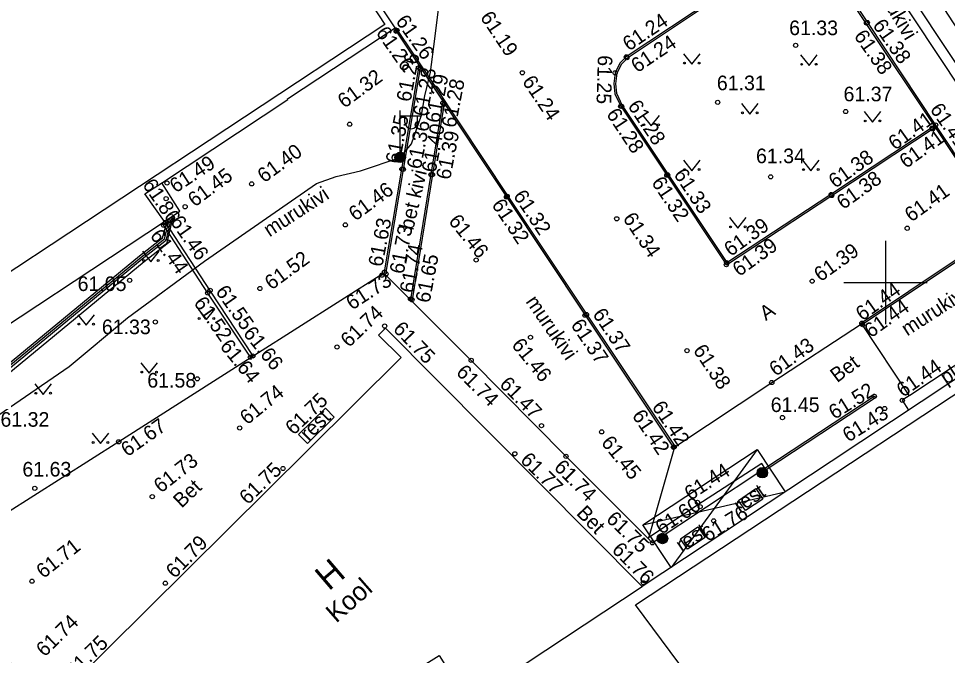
# Model space of a CAD drawing. Extents: x 634915 to 636012, y 6468014 to 6469078.
# Drawn here: x 635258.46 to 635302.97, y 6468532.12 to 6468562.65 of the extents above; entities that cross this region are included whole.
import ezdxf

# ---------------------------------------------------------------- set-up
doc = ezdxf.new("R2010")
doc.units = 0
for name, color, linetype in [('AED', 7, 'Continuous'), ('HALJASTUS', 7, 'Continuous'), ('HOONE', 7, 'Continuous'), ('HOONEDET', 7, 'Continuous'), ('KORGUS-EH2000', 7, 'Continuous'), ('MOOTPIIR', 7, 'Continuous'), ('MPKAABEL', 7, 'Continuous'), ('POST', 7, 'Continuous'), ('RAJATIS', 7, 'Continuous'), ('SITRASS', 7, 'Continuous'), ('TEE', 7, 'Continuous'), ('TTRASS', 7, 'Continuous'), ('VORK', 7, 'Continuous'), ('VTRASS', 7, 'Continuous')]:
    doc.layers.add(name, color=color, linetype=linetype)

msp = doc.modelspace()

# ---------------------------------------------------------------- linework, layer by layer
at = {"layer": 'AED'}
msp.add_line((635294.219, 6468541.098), (635299.462, 6468544.542), dxfattribs=at)
at = {"layer": 'HALJASTUS'}
for p, q in [((635290.313, 6468560.968), (635290.718, 6468560.463)), ((635290.718, 6468560.463), (635291.113, 6468560.968)), ((635295.928, 6468560.908), (635296.333, 6468560.403)), ((635296.333, 6468560.403), (635296.728, 6468560.908)), ((635293.091, 6468558.578), (635293.496, 6468558.073)), ((635293.496, 6468558.073), (635293.891, 6468558.578)), ((635288.371, 6468558.011), (635288.776, 6468557.506)), ((635288.776, 6468557.506), (635289.171, 6468558.011)), ((635298.975, 6468558.19), (635299.38, 6468557.685)), ((635299.38, 6468557.685), (635299.775, 6468558.19)), ((635290.313, 6468555.86), (635290.718, 6468555.355)), ((635290.718, 6468555.355), (635291.113, 6468555.86)), ((635296.018, 6468555.86), (635296.423, 6468555.355)), ((635296.423, 6468555.355), (635296.818, 6468555.86)), ((635292.523, 6468553.112), (635292.928, 6468552.607)), ((635292.928, 6468552.607), (635293.323, 6468553.112)), ((635264.402, 6468551.5), (635264.807, 6468550.995)), ((635264.807, 6468550.995), (635265.202, 6468551.5)), ((635267.06, 6468548.722), (635267.465, 6468548.217)), ((635267.465, 6468548.217), (635267.86, 6468548.722)), ((635261.296, 6468548.453), (635261.701, 6468547.948)), ((635261.701, 6468547.948), (635262.096, 6468548.453)), ((635264.312, 6468546.153), (635264.717, 6468545.648)), ((635264.717, 6468545.648), (635265.112, 6468546.153)), ((635259.235, 6468545.138), (635259.64, 6468544.633)), ((635259.64, 6468544.633), (635260.035, 6468545.138)), ((635261.982, 6468542.778), (635262.387, 6468542.273)), ((635262.387, 6468542.273), (635262.782, 6468542.778))]:
    msp.add_line(p, q, dxfattribs=at)
for centre, radius in [((635290.365, 6468560.518), 0.0428), ((635291.065, 6468560.518), 0.0452), ((635295.98, 6468560.458), 0.0428), ((635296.68, 6468560.458), 0.0452), ((635293.143, 6468558.129), 0.0428), ((635293.843, 6468558.129), 0.0452), ((635288.423, 6468557.561), 0.0428), ((635289.123, 6468557.561), 0.0452), ((635299.027, 6468557.74), 0.0428), ((635299.727, 6468557.74), 0.0452), ((635290.365, 6468555.411), 0.0428), ((635291.065, 6468555.411), 0.0452), ((635296.07, 6468555.411), 0.0428), ((635296.77, 6468555.411), 0.0452), ((635292.575, 6468552.663), 0.0428), ((635293.275, 6468552.663), 0.0452), ((635264.454, 6468551.05), 0.0428), ((635265.154, 6468551.05), 0.0452), ((635267.112, 6468548.272), 0.0428), ((635267.812, 6468548.272), 0.0452), ((635261.348, 6468548.003), 0.0428), ((635262.048, 6468548.003), 0.0452), ((635264.364, 6468545.703), 0.0428), ((635265.064, 6468545.703), 0.0452), ((635259.287, 6468544.688), 0.0428), ((635259.987, 6468544.688), 0.0452), ((635262.034, 6468542.328), 0.0428), ((635262.734, 6468542.328), 0.0452)]:
    msp.add_circle(centre, radius, dxfattribs=at)
at = {"layer": 'HOONE'}
for points in [[(635234.467, 6468552.969), (635233.544, 6468552.369), (635242.163, 6468539.456), (635254.173, 6468547.373), (635255.04, 6468546.047), (635265.446, 6468552.929), (635264.518, 6468554.242), (635265.354, 6468554.798), (635271.37, 6468558.768), (635271.344, 6468558.804), (635276.504, 6468562.214), (635267.85, 6468575.254), (635265.605, 6468573.763)], [(635301.732, 6468569.55), (635298.573, 6468567.505), (635298.889, 6468567.007), (635299.016, 6468567.088), (635310.338, 6468549.999), (635297.393, 6468541.42), (635288.343, 6468535.421), (635276.039, 6468547.804), (635275.708, 6468547.467), (635276.788, 6468546.395), (635272.314, 6468541.963), (635260.809, 6468530.527), (635259.75, 6468531.611), (635259.376, 6468531.265), (635266.225, 6468524.384), (635258.649, 6468519.378), (635255.336, 6468524.393), (635246.22, 6468518.321), (635236.07, 6468511.573), (635243.423, 6468500.476), (635261.857, 6468512.643), (635265.135, 6468507.649), (635297.189, 6468528.897)], [(635265.446, 6468552.929), (635266.189, 6468553.421), (635265.329, 6468554.782)], [(635294.219, 6468541.098), (635299.462, 6468544.542), (635299.517, 6468544.467), (635294.273, 6468541.015), (635294.219, 6468541.098)], [(635289.724, 6468536.336), (635288.376, 6468538.377), (635293.854, 6468541.994), (635295.195, 6468539.963)], [(635288.61, 6468537.734), (635288.824, 6468537.519), (635291.423, 6468539.248), (635294.219, 6468541.098), (635294.07, 6468541.326), (635291.23, 6468539.481), (635288.61, 6468537.734)]]:
    msp.add_lwpolyline(points, dxfattribs=at)
at = {"layer": 'HOONEDET'}
for p, q in [((635293.854, 6468541.994), (635289.724, 6468536.336)), ((635288.376, 6468538.377), (635295.195, 6468539.963))]:
    msp.add_line(p, q, dxfattribs=at)
for points in [[(635301.175, 6468569.835), (635298.849, 6468568.335), (635297.993, 6468567.734), (635303.622, 6468559.212), (635309.61, 6468550.167), (635301.161, 6468544.581), (635301.132, 6468544.569)], [(635266.225, 6468524.384), (635278.617, 6468532.116), (635279.996, 6468529.903), (635288.343, 6468535.421)]]:
    msp.add_lwpolyline(points, dxfattribs=at)
at = {"layer": 'KORGUS-EH2000'}
for centre in [(635299.085, 6468562.442), (635299.13, 6468562.458), (635276.557, 6468562.042), (635276.591, 6468562.081), (635295.691, 6468561.365), (635287.58, 6468560.813), (635287.607, 6468560.773), (635277.647, 6468560.299), (635277.708, 6468560.232), (635282.598, 6468560.051), (635287.042, 6468560.05), (635278.792, 6468558.598), (635278.85, 6468558.536), (635287.31, 6468558.444), (635287.358, 6468558.442), (635291.96, 6468558.636), (635298.088, 6468558.194), (635274.324, 6468557.586), (635302.237, 6468557.398), (635302.259, 6468557.36), (635302.399, 6468557.545), (635276.826, 6468555.431), (635276.895, 6468555.428), (635278.225, 6468555.17), (635278.292, 6468555.172), (635289.518, 6468555.136), (635289.559, 6468555.158), (635265.57, 6468554.764), (635269.63, 6468554.726), (635294.493, 6468555.063), (635297.394, 6468554.214), (635265.531, 6468554.015), (635281.838, 6468554.1), (635281.873, 6468554.131), (635297.422, 6468554.167), (635266.441, 6468553.629), (635287.122, 6468553.052), (635265.418, 6468552.738), (635265.492, 6468552.872), (635274.121, 6468552.76), (635301.038, 6468552.598), (635280.387, 6468551.076), (635292.375, 6468550.85), (635292.386, 6468550.945), (635275.873, 6468550.351), (635275.997, 6468550.503), (635276.069, 6468550.406), (635263.782, 6468550.099), (635296.485, 6468550.061), (635267.525, 6468549.493), (635267.638, 6468549.62), (635270.025, 6468549.71), (635277.243, 6468549.21), (635277.313, 6468549.168), (635285.604, 6468548.43), (635285.672, 6468548.462), (635265.017, 6468548.106), (635298.867, 6468548.044), (635276.001, 6468547.908), (635298.898, 6468547.976), (635282.99, 6468547.367), (635273.718, 6468546.905), (635290.489, 6468546.728), (635269.568, 6468546.417), (635269.687, 6468546.474), (635280.15, 6468546.263), (635267.03, 6468545.38), (635294.548, 6468545.2), (635299.462, 6468544.542), (635300.804, 6468544.349), (635299.955, 6468543.954), (635283.516, 6468543.135), (635295.061, 6468543.521), (635269.058, 6468543.023), (635286.402, 6468542.835), (635263.262, 6468542.362), (635282.24, 6468541.787), (635289.832, 6468542.102), (635289.872, 6468542.114), (635284.69, 6468541.665), (635271.132, 6468541.08), (635259.239, 6468540.131), (635264.867, 6468539.729), (635290.989, 6468539.457), (635291.119, 6468539.253), (635291.765, 6468538.571), (635288.824, 6468537.519), (635259.104, 6468535.675), (635265.497, 6468535.58), (635288.397, 6468535.602)]:
    msp.add_circle(centre, 0.1, dxfattribs=at)
at = {"layer": 'MOOTPIIR'}
msp.add_lwpolyline([(635294.203, 6468526.213), (635288.025, 6468534.538), (635311.382, 6468549.95), (635300.392, 6468566.862), (635301.175, 6468569.835), (635297.221, 6468573.203), (635284.883, 6468590.021), (635282.32, 6468588.286), (635282.066, 6468588.062), (635281.26, 6468584.269), (635274.465, 6468579.759), (635267.558, 6468575.286), (635276.01, 6468562.368), (635242.378, 6468540.146)], dxfattribs=at)
at = {"layer": 'MPKAABEL'}
for points in [[(635254.346, 6468541.476), (635260.893, 6468545.977), (635263.683, 6468548.297), (635267.375, 6468551.02), (635272.741, 6468554.751), (635273.683, 6468555.086), (635274.838, 6468555.355), (635276.743, 6468555.994), (635277.294, 6468556.644), (635277.77, 6468558.014), (635277.931, 6468558.939), (635278.195, 6468560.079), (635278.401, 6468561.687), (635278.823, 6468565.035), (635279.099, 6468568.337), (635278.85, 6468569.484), (635279.062, 6468570.456), (635279.529, 6468574.691), (635280.091, 6468578.625), (635280.991, 6468583.527)], [(635255.04, 6468473.91), (635255.69, 6468475.97), (635255.6, 6468476.59), (635253.38, 6468479.67), (635250.85, 6468482.87), (635250.7, 6468483.29), (635251.49, 6468488.32), (635251.47, 6468488.71), (635247.78, 6468493.77), (635244.056, 6468498.048), (635242.479, 6468499.896), (635232.683, 6468514.682), (635235.941, 6468520.752), (635239.969, 6468527.762), (635242.26, 6468531.58), (635246.622, 6468537.214), (635251.569, 6468541.095), (635256.084, 6468544.413), (635264.341, 6468551.217), (635265.452, 6468552.094), (635265.708, 6468553.102)]]:
    msp.add_lwpolyline(points, dxfattribs=at)
at = {"layer": 'POST'}
for p, q in [((635276.743, 6468556.244), (635276.743, 6468558.244)), ((635276.743, 6468557.994), (635277.743, 6468557.994)), ((635276.97, 6468557.673), (635276.97, 6468557.994)), ((635277.582, 6468557.673), (635277.582, 6468557.994)), ((635276.743, 6468555.994), (635276.743, 6468555.994))]:
    msp.add_line(p, q, dxfattribs=at)
for centre, radius in [((635276.743, 6468555.994), 0.25), ((635276.743, 6468555.994), 0.225), ((635276.743, 6468555.994), 0.2), ((635276.743, 6468555.994), 0.175), ((635276.743, 6468555.994), 0.15), ((635276.743, 6468555.994), 0.125), ((635276.743, 6468555.994), 0.1), ((635276.743, 6468555.994), 0.075), ((635276.743, 6468555.994), 0.05), ((635276.743, 6468555.994), 0.025), ((635294.097, 6468540.875), 0.25), ((635294.097, 6468540.875), 0.225), ((635294.097, 6468540.875), 0.2), ((635294.097, 6468540.875), 0.175), ((635294.097, 6468540.875), 0.15), ((635294.097, 6468540.875), 0.125), ((635294.097, 6468540.875), 0.1), ((635294.097, 6468540.875), 0.075), ((635294.097, 6468540.875), 0.05), ((635294.097, 6468540.875), 0.025), ((635289.312, 6468537.725), 0.25), ((635289.312, 6468537.725), 0.225), ((635289.312, 6468537.725), 0.2), ((635289.312, 6468537.725), 0.175), ((635289.312, 6468537.725), 0.15), ((635289.312, 6468537.725), 0.125), ((635289.312, 6468537.725), 0.1), ((635289.312, 6468537.725), 0.075), ((635289.312, 6468537.725), 0.05), ((635289.312, 6468537.725), 0.025)]:
    msp.add_circle(centre, radius, dxfattribs=at)
msp.add_arc((635277.276, 6468557.673), 0.306, 180, 0, dxfattribs=at)
at = {"layer": 'RAJATIS'}
msp.add_lwpolyline([(635271.872, 6468542.707), (635273.163, 6468543.977), (635273.59, 6468543.537), (635272.312, 6468542.271)], close=True, dxfattribs=at)
for points in [[(635292.954, 6468539.548), (635293.789, 6468540.12), (635294.127, 6468539.609), (635293.296, 6468539.068), (635292.954, 6468539.548)], [(635290.174, 6468537.715), (635291.008, 6468538.279), (635291.353, 6468537.766), (635290.515, 6468537.205), (635290.174, 6468537.715)]]:
    msp.add_lwpolyline(points, dxfattribs=at)
at = {"layer": 'SITRASS'}
msp.add_lwpolyline([(635224.044, 6468508.941), (635224.87, 6468509.45), (635228.5, 6468511.75), (635232.15, 6468514.14), (635232.594, 6468514.815), (635235.781, 6468520.732), (635239.91, 6468527.841), (635242.176, 6468531.627), (635246.566, 6468537.3), (635251.523, 6468541.168), (635256.049, 6468544.511), (635264.253, 6468551.281), (635265.351, 6468552.136), (635265.621, 6468553.045)], dxfattribs=at)
at = {"layer": 'TEE'}
for points in [[(635298.004, 6468567.697), (635297.96, 6468567.764), (635296.258, 6468566.631), (635291.864, 6468563.68), (635287.58, 6468560.813), (635287.276, 6468560.511), (635287.042, 6468560.05), (635286.98, 6468559.53), (635287.029, 6468559.047), (635287.31, 6468558.444), (635289.518, 6468555.136), (635292.375, 6468550.85), (635297.422, 6468554.167), (635302.375, 6468557.437)], [(635298.004, 6468567.697), (635296.302, 6468566.564), (635291.909, 6468563.614), (635287.631, 6468560.751), (635287.342, 6468560.463), (635287.12, 6468560.026), (635287.06, 6468559.529), (635287.107, 6468559.069), (635287.38, 6468558.483), (635289.585, 6468555.18), (635292.397, 6468550.961), (635297.378, 6468554.234), (635302.331, 6468557.503)], [(635296.303, 6468566.565), (635299.063, 6468562.414), (635302.332, 6468557.501), (635305.61, 6468552.564), (635298.854, 6468548.042), (635298.898, 6468547.976)], [(635296.369, 6468566.609), (635299.13, 6468562.458), (635302.399, 6468557.545), (635305.721, 6468552.542), (635298.898, 6468547.976)], [(635276.461, 6468562.186), (635278.305, 6468559.414), (635281.838, 6468554.1), (635285.604, 6468548.43), (635289.832, 6468542.102), (635289.899, 6468542.146)], [(635276.504, 6468562.214), (635276.528, 6468562.23), (635278.372, 6468559.458), (635281.905, 6468554.144), (635285.671, 6468548.474), (635289.899, 6468542.146)], [(635276.076, 6468550.49), (635275.997, 6468550.503), (635276.826, 6468555.431), (635277.661, 6468560.382)], [(635276.076, 6468550.49), (635276.905, 6468555.418), (635277.726, 6468560.285)], [(635278.793, 6468558.68), (635278.213, 6468555.185), (635277.234, 6468549.181), (635277.313, 6468549.168)], [(635278.858, 6468558.583), (635278.292, 6468555.172), (635277.313, 6468549.168)], [(635269.568, 6468546.417), (635267.525, 6468549.493), (635265.34, 6468552.859)], [(635269.568, 6468546.417), (635269.693, 6468546.5), (635267.65, 6468549.575), (635265.465, 6468552.942)], [(635288.61, 6468537.734), (635284.69, 6468541.665), (635280.15, 6468546.263), (635275.956, 6468550.451), (635269.789, 6468546.515), (635263.262, 6468542.362), (635257.836, 6468538.91), (635253.658, 6468536.261), (635253.644, 6468536.188), (635256.565, 6468533.286), (635258.892, 6468530.944)], [(635288.654, 6468537.763), (635289.897, 6468542.115), (635294.548, 6468545.2), (635298.845, 6468548.02), (635301.132, 6468544.569), (635300.804, 6468544.349), (635301.104, 6468543.879)]]:
    msp.add_lwpolyline(points, dxfattribs=at)
at = {"layer": 'TTRASS'}
msp.add_lwpolyline([(635265.786, 6468553.154), (635265.53, 6468552.071), (635265.463, 6468551.967), (635264.391, 6468551.119), (635256.142, 6468544.329), (635251.622, 6468540.99), (635246.696, 6468537.115), (635242.36, 6468531.58), (635240.055, 6468527.701), (635236.025, 6468520.66), (635232.827, 6468514.687), (635235.258, 6468510.996), (635242.61, 6468499.933), (635244.187, 6468498.048), (635253.285, 6468503.704), (635253.801, 6468504.519), (635253.954, 6468506.07), (635253.494, 6468507.123)], dxfattribs=at)
at = {"layer": 'VORK'}
for p, q in [((635300, 6468552), (635300, 6468548)), ((635298, 6468550), (635302, 6468550))]:
    msp.add_line(p, q, dxfattribs=at)
at = {"layer": 'VTRASS'}
msp.add_lwpolyline([(635253.388, 6468507.053), (635253.826, 6468506.05), (635253.679, 6468504.561), (635253.194, 6468503.796), (635244.213, 6468498.213), (635242.711, 6468500.008), (635235.363, 6468511.065), (635233.004, 6468514.695), (635236.159, 6468520.586), (635240.188, 6468527.626), (635242.448, 6468531.437), (635246.803, 6468537.006), (635251.714, 6468540.869), (635256.235, 6468544.209), (635264.486, 6468551), (635265.571, 6468551.859), (635265.878, 6468553.215)], dxfattribs=at)

# ---------------------------------------------------------------- texts
at = {"layer": 'HOONE'}
for s, height, rotation, p in [('H', 1.2, 40.5536, (635273.325, 6468535.179)), ('Kool', 0.9, 41.2676, (635273.68, 6468533.641))]:
    msp.add_text(s, height=height, rotation=rotation, dxfattribs=at).set_placement(p)
at = {"layer": 'HOONEDET'}
msp.add_text('plaat', height=0.7, rotation=33.8608, dxfattribs=at).set_placement((635302.904, 6468545.08))
at = {"layer": 'KORGUS-EH2000'}
for s, rotation, p in [('61.26', 305.1222, (635276.503, 6468562.526)), ('61.19', 303.8375, (635280.552, 6468562.714)), ('61.24', 34.0613, (635287.706, 6468561.065)), ('61.38', 304.9354, (635299.355, 6468562.329)), ('61.26', 305.1222, (635275.558, 6468561.972)), ('61.38', 304.9354, (635298.459, 6468561.813)), ('61.24', 34.0613, (635288.106, 6468560.024)), ('61.26', 79.1597, (635277.241, 6468558.625)), ('61.25', 268.3819, (635286.219, 6468560.9)), ('61.32', 36.2853, (635274.072, 6468558.324)), ('61.28', 79.1597, (635278.034, 6468557.915)), ('61.29', 79.1597, (635278.625, 6468557.611)), ('61.28', 79.1597, (635279.4, 6468557.384)), ('61.24', 303.8375, (635282.565, 6468559.636)), ('61.28', 303.6475, (635286.597, 6468558.068)), ('61.28', 303.6475, (635287.623, 6468558.461)), ('61.41', 304.9354, (635302.101, 6468558.297)), ('61.35', 79.1597, (635276.719, 6468555.661)), ('61.41', 35.563, (635300.451, 6468556.311)), ('61.36', 79.1597, (635277.736, 6468555.396)), ('61.40', 79.1597, (635278.446, 6468555.235)), ('61.39', 79.1597, (635279.14, 6468554.894)), ('61.41', 35.563, (635300.981, 6468555.437)), ('61.40', 36.2853, (635270.23, 6468554.747)), ('61.38', 35.563, (635297.587, 6468554.486)), ('61.49', 33.2269, (635265.99, 6468554.266)), ('61.45', 36.3572, (635266.899, 6468553.59)), ('61.33', 303.6475, (635289.824, 6468555.177)), ('61.38', 35.563, (635297.973, 6468553.468)), ('61.86', 304.253, (635264.372, 6468554.681)), ('61.46', 36.2853, (635274.601, 6468552.915)), ('61.32', 303.6475, (635288.76, 6468554.79)), ('61.32', 303.6475, (635282.138, 6468554.15)), ('61.41', 35.563, (635301.231, 6468552.87)), ('61.32', 303.6475, (635281.103, 6468553.724)), ('61.46', 305.0713, (635265.703, 6468552.907)), ('61.63', 79.1597, (635275.89, 6468550.718)), ('61.46', 308.8, (635279.028, 6468552.922)), ('61.34', 303.6475, (635287.387, 6468553.071)), ('61.39', 35.563, (635292.579, 6468551.217)), ('61.73', 79.1597, (635276.91, 6468550.374)), ('61.44', 305.0713, (635264.733, 6468552.25)), ('61.39', 35.563, (635292.986, 6468550.256)), ('61.74', 79.1597, (635277.397, 6468549.462)), ('61.39', 35.563, (635296.887, 6468550.005)), ('61.52', 36.2853, (635270.58, 6468549.611)), ('61.65', 79.1597, (635278.154, 6468548.987)), ('61.73', 32.8285, (635274.439, 6468548.65)), ('61.44', 35.563, (635298.888, 6468548.126)), ('61.55', 305.0389, (635267.871, 6468549.565)), ('61.52', 305.0389, (635266.825, 6468549.02)), ('61.44', 35.563, (635299.3, 6468547.315)), ('61.74', 43.55, (635274.292, 6468546.85)), ('61.37', 303.6475, (635285.937, 6468548.481)), ('61.75', 313.8767, (635276.365, 6468547.729)), ('61.37', 303.6475, (635284.891, 6468547.964)), ('61.66', 308.7273, (635269.187, 6468547.551)), ('61.64', 308.7273, (635268.075, 6468546.927)), ('61.46', 308.8, (635282.049, 6468546.988)), ('61.43', 35.563, (635294.741, 6468545.472)), ('61.38', 303.6475, (635290.754, 6468546.747)), ('61.44', 34.7873, (635300.836, 6468544.469)), ('61.74', 315, (635279.384, 6468545.646)), ('61.47', 314.2403, (635281.462, 6468545.075)), ('61.74', 38.9768, (635269.417, 6468543.143)), ('61.52', 31.9569, (635297.553, 6468543.406)), ('61.75', 44.0865, (635271.649, 6468542.647)), ('61.42', 303.6475, (635288.778, 6468544.038)), ('61.42', 303.6475, (635287.827, 6468543.619)), ('61.43', 31.9569, (635298.218, 6468542.317)), ('61.67', 34.9486, (635263.676, 6468541.616)), ('61.45', 308.8, (635286.343, 6468542.306)), ('61.73', 38.1461, (635265.282, 6468539.876)), ('61.77', 315, (635282.46, 6468541.439)), ('61.74', 315, (635284.073, 6468541.093)), ('61.75', 44.0988, (635269.446, 6468539.31)), ('61.44', 33.0815, (635290.654, 6468539.519)), ('61.60', 33.0815, (635289.261, 6468537.889)), ('61.76', 31.1427, (635291.48, 6468537.544)), ('61.75', 316.0276, (635286.571, 6468538.603)), ('61.71', 38.2504, (635259.654, 6468535.778)), ('61.79', 46.0134, (635265.947, 6468535.774)), ('61.76', 314.5506, (635286.845, 6468537.138)), ('61.74', 44.2035, (635259.71, 6468532.017)), ('61.75', 44.3232, (635261.128, 6468531.008))]:
    msp.add_text(s, height=0.7, rotation=rotation, dxfattribs=at).set_placement(p)
for s, p in [('61.33', (635295.382, 6468561.856)), ('61.31', (635291.919, 6468559.216)), ('61.37', (635297.988, 6468558.685)), ('61.34', (635293.795, 6468555.718)), ('61.05', (635261.292, 6468549.589)), ('61.33', (635262.453, 6468547.521)), ('61.58', (635264.63, 6468544.96)), ('61.45', (635294.498, 6468543.788)), ('61.32', (635257.595, 6468543.083)), ('61.63', (635258.646, 6468540.696))]:
    msp.add_text(s, height=0.7, dxfattribs=at).set_placement(p)
at = {"layer": 'RAJATIS'}
for rotation, p in [(45.2212, (635272.362, 6468542.368)), (34.3357, (635293.017, 6468538.935)), (34.3357, (635290.247, 6468537.039))]:
    msp.add_text('rest', height=0.7, rotation=rotation, dxfattribs=at).set_placement(p)
at = {"layer": 'TEE'}
for s, rotation, p in [('murukivi', 300.6896, (635299.19, 6468564.552)), ('bet kivi', 76.8973, (635277.37, 6468552.475)), ('murukivi', 33.0338, (635270.486, 6468552.156)), ('murukivi', 32.9662, (635301.041, 6468547.407)), ('murukivi', 304.576, (635282.732, 6468549.08)), ('A', 34.0188, (635294.263, 6468548.144)), ('Bet', 36.8681, (635297.681, 6468545.17)), ('Bet', 43.5087, (635266.274, 6468539.151)), ('Bet', 314.2205, (635285.151, 6468538.898))]:
    msp.add_text(s, height=0.7, rotation=rotation, dxfattribs=at).set_placement(p)

doc.saveas('drawing.dxf')
